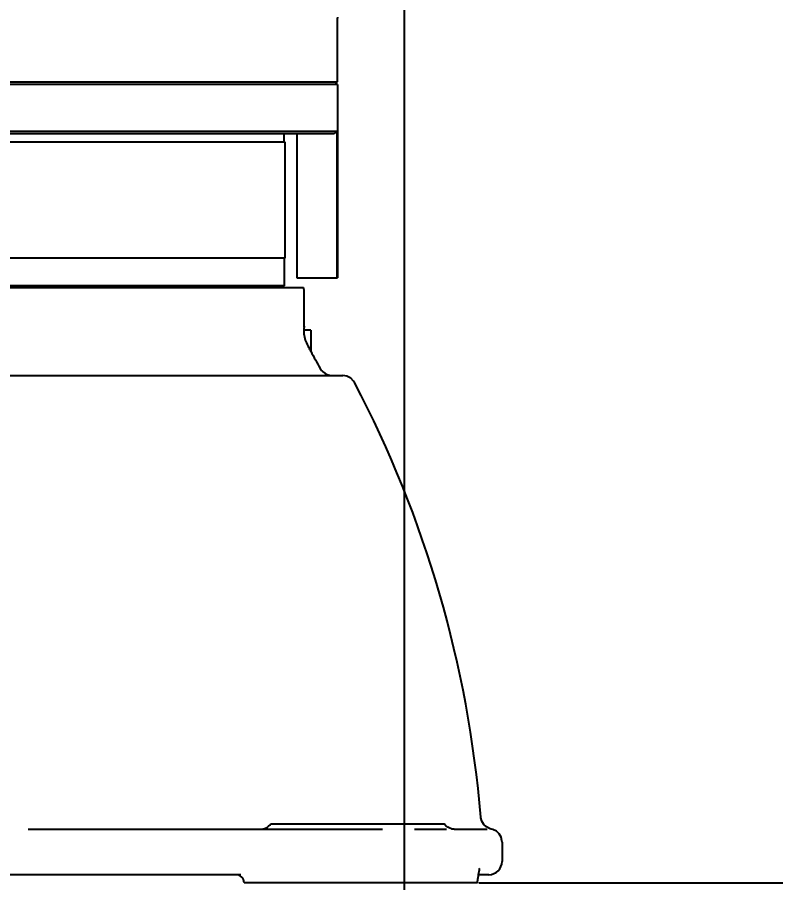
# Model space of a CAD drawing. Header units: millimetres. Extents: x 5828 to 7155, y 123 to 421.
# Drawn here: x 6897.37 to 6906.84, y 329.49 to 340.29 of the extents above; entities that cross this region are included whole.
import ezdxf

# ---------------------------------------------------------------- set-up
doc = ezdxf.new("R2010")
doc.units = ezdxf.units.MM
for name, color, linetype in [('外形图', 7, 'Continuous'), ('尺寸标注', 7, 'Continuous'), ('运动范围', 7, 'Continuous')]:
    doc.layers.add(name, color=color, linetype=linetype)
doc.styles.add('微软雅黑', font='msyh.ttc', dxfattribs={"height": 2})
doc.dimstyles.new('尺寸标注_1_30比例', dxfattribs={"dimtxt": 2.1, "dimasz": 1.7, "dimexe": 0.5, "dimexo": 0.4, "dimgap": 0.5, "dimtad": 1, "dimdec": 1, "dimlfac": 30, "dimdsep": 46, "dimtxsty": '微软雅黑', "dimcen": 0.09, "dimadec": 0, "dimazin": 0, "dimtp": 0.01, "dimtm": 0.01, "dimtfac": 1, "dimtdec": 1, "dimtofl": 0, "dimtmove": 0, "dimatfit": 3, "dimfxl": 1, "dimtolj": 1, "dimarcsym": 0})

# ---------------------------------------------------------------- blocks, each defined once
blk = doc.blocks.new('*D1097')
at = {"layer": 'Defpoints', "color": 0}
for p in [(6902.201, 346.155), (6822.201, 329.488), (6892.035, 329.488)]:
    blk.add_point(p, dxfattribs=at)
at = {"layer": '尺寸标注', "color": 0, "lineweight": -2}
for p, q in [((6901.801, 346.155), (6821.701, 346.155)), ((6822.201, 344.455), (6822.201, 331.188)), ((6891.635, 329.488), (6821.701, 329.488))]:
    blk.add_line(p, q, dxfattribs=at)
at = {"layer": '尺寸标注', "color": 0}
for points in [[(6822.484, 344.455), (6821.917, 344.455), (6822.201, 346.155)], [(6821.917, 331.188), (6822.484, 331.188), (6822.201, 329.488)]]:
    blk.add_solid(points, dxfattribs=at)
at = {"layer": '尺寸标注', "color": 0, "insert": (6820.615, 337.821), "char_height": 2, "attachment_point": 5, "rotation": 90, "style": '微软雅黑'}
blk.add_mtext('\\A1;\\A1;{\\H1.05x;500}', dxfattribs=at)
blk = doc.blocks.new('*D1099')
at = {"layer": 'Defpoints', "color": 0}
for p in [(6966.764, 346.155), (6896.535, 282.387), (6966.764, 277.109)]:
    blk.add_point(p, dxfattribs=at)
at = {"layer": '尺寸标注', "color": 0, "lineweight": -2}
for p, q in [((6966.764, 345.755), (6966.764, 276.609)), ((6896.535, 281.987), (6896.535, 276.609)), ((6898.235, 277.109), (6965.064, 277.109))]:
    blk.add_line(p, q, dxfattribs=at)
at = {"layer": '尺寸标注', "color": 0}
for points in [[(6898.235, 277.393), (6898.235, 276.826), (6896.535, 277.109)], [(6965.064, 276.826), (6965.064, 277.393), (6966.764, 277.109)]]:
    blk.add_solid(points, dxfattribs=at)
at = {"layer": '尺寸标注', "color": 0, "insert": (6931.649, 278.7), "char_height": 2, "attachment_point": 5, "style": '微软雅黑'}
blk.add_mtext('\\A1;\\A1;{\\H1.05x;2107}', dxfattribs=at)
blk = doc.blocks.new('*D1101')
at = {"layer": 'Defpoints', "color": 0}
for p in [(6902.201, 410.718), (6987.085, 410.718), (6902.734, 329.488)]:
    blk.add_point(p, dxfattribs=at)
at = {"layer": '尺寸标注', "color": 0, "lineweight": -2}
for p, q in [((6902.601, 410.718), (6987.585, 410.718)), ((6987.085, 331.188), (6987.085, 409.018)), ((6903.134, 329.488), (6987.585, 329.488))]:
    blk.add_line(p, q, dxfattribs=at)
at = {"layer": '尺寸标注', "color": 0}
for points in [[(6987.368, 409.018), (6986.801, 409.018), (6987.085, 410.718)], [(6986.801, 331.188), (6987.368, 331.188), (6987.085, 329.488)]]:
    blk.add_solid(points, dxfattribs=at)
at = {"layer": '尺寸标注', "color": 0, "insert": (6985.499, 370.103), "char_height": 2, "attachment_point": 5, "rotation": 90, "style": '微软雅黑'}
blk.add_mtext('\\A1;\\A1;{\\H1.05x;2437}', dxfattribs=at)
blk = doc.blocks.new('*D1104')
at = {"layer": 'Defpoints', "color": 0}
for p in [(6902.201, 346.155), (6896.535, 316.587), (6902.201, 312.507)]:
    blk.add_point(p, dxfattribs=at)
at = {"layer": '尺寸标注', "color": 0, "lineweight": -2}
for p, q in [((6902.201, 345.755), (6902.201, 312.007)), ((6896.535, 316.187), (6896.535, 312.007)), ((6898.235, 312.507), (6900.501, 312.507))]:
    blk.add_line(p, q, dxfattribs=at)
at = {"layer": '尺寸标注', "color": 0}
for points in [[(6898.235, 312.79), (6898.235, 312.224), (6896.535, 312.507)], [(6900.501, 312.224), (6900.501, 312.79), (6902.201, 312.507)]]:
    blk.add_solid(points, dxfattribs=at)
at = {"layer": '尺寸标注', "color": 0, "insert": (6899.368, 314.098), "char_height": 2, "attachment_point": 5, "style": '微软雅黑'}
blk.add_mtext('\\A1;\\A1;{\\H1.05x;170}', dxfattribs=at)

msp = doc.modelspace()

# ---------------------------------------------------------------- linework, layer by layer
at = {"layer": '外形图', "linetype": 'Continuous'}
for p, q in [((6901.3674, 340.2946), (6901.3679, 340.2856)), ((6901.3679, 339.488), (6901.3679, 340.2856)), ((6891.1349, 339.488), (6901.3679, 339.488)), ((6901.3679, 339.4547), (6891.7012, 339.4547)), ((6901.3679, 339.4547), (6901.3345, 339.488)), ((6901.3679, 339.4547), (6901.3679, 337.0414)), ((6891.7012, 338.8747), (6901.3612, 338.8747)), ((6901.3279, 338.8414), (6891.7346, 338.8414)), ((6900.7012, 338.7414), (6900.7012, 338.8414)), ((6900.8619, 338.8414), (6900.8619, 337.0414)), ((6901.3612, 338.8747), (6901.3279, 338.8414)), ((6901.3612, 338.8747), (6901.3612, 337.0414)), ((6892.3595, 338.7414), (6900.7095, 338.7414)), ((6900.7095, 338.7414), (6900.7095, 337.288)), ((6900.7095, 337.288), (6892.3595, 337.288)), ((6900.7012, 337.288), (6900.7012, 336.9414)), ((6900.8619, 337.0414), (6901.3679, 337.0414)), ((6892.1708, 336.9214), (6900.9455, 336.9214)), ((6900.7012, 336.9414), (6892.3679, 336.9414)), ((6900.6896, 336.9214), (6900.7012, 336.9414)), ((6900.9512, 336.888), (6900.9455, 336.9214)), ((6900.9512, 336.438), (6900.9512, 336.888)), ((6900.951, 336.4357), (6900.9507, 336.4311)), ((6900.9507, 336.4311), (6900.951, 336.4357)), ((6900.9512, 336.438), (6900.951, 336.4357)), ((6900.9483, 336.3882), (6900.948, 336.3823)), ((6901.0345, 336.388), (6900.9483, 336.388)), ((6901.0345, 336.388), (6901.0345, 336.1242)), ((6901.0219, 336.148), (6901.0183, 336.1547)), ((6890.4339, 335.8214), (6901.4344, 335.8214)), ((6897.5025, 330.1547), (6901.3468, 330.1547)), ((6900.5345, 330.2214), (6902.7012, 330.2214)), ((6901.3468, 330.1547), (6901.9295, 330.1547)), ((6902.3318, 330.1547), (6902.7291, 330.1547)), ((6902.7922, 330.1597), (6902.7699, 330.1673)), ((6902.7927, 330.1596), (6902.7922, 330.1597)), ((6902.8276, 330.1547), (6903.2396, 330.1547)), ((6903.2899, 330.1585), (6903.275, 330.1625)), ((6903.424, 329.9947), (6903.4231, 330.0122)), ((6903.424, 329.9943), (6903.424, 329.7547)), ((6900.1628, 329.588), (6892.9063, 329.588)), ((6903.1184, 329.488), (6903.1192, 329.5001)), ((6903.1192, 329.5004), (6903.1231, 329.5319)), ((6903.1208, 329.5132), (6903.1232, 329.5325)), ((6903.1231, 329.5319), (6903.1257, 329.5522)), ((6903.1256, 329.5513), (6903.1283, 329.5719)), ((6903.2573, 329.588), (6903.1306, 329.588)), ((6903.1184, 329.488), (6900.2012, 329.488))]:
    msp.add_line(p, q, dxfattribs=at)
for points in [[(6901.5818, 335.7322), (6901.5701, 335.7512), (6901.5338, 335.7884), (6901.487, 335.8127), (6901.4342, 335.8214)], [(6903.275, 330.1625), (6903.2303, 330.1836), (6903.1946, 330.2163), (6903.1709, 330.2562), (6903.1588, 330.2977), (6903.1577, 330.3077)], [(6902.7699, 330.1673), (6902.7458, 330.1799), (6902.722, 330.1982), (6902.7012, 330.2214)], [(6902.8276, 330.1547), (6902.8234, 330.1548), (6902.8137, 330.1556), (6902.7982, 330.1582), (6902.7927, 330.1596)], [(6903.4231, 330.0122), (6903.4115, 330.058), (6903.3875, 330.0988), (6903.3529, 330.1312), (6903.3104, 330.1527), (6903.2906, 330.1581)], [(6903.1282, 329.5709), (6903.1311, 329.5914), (6903.1341, 329.6108), (6903.1373, 329.6297), (6903.1407, 329.6475), (6903.1442, 329.6632), (6903.1456, 329.6687)]]:
    msp.add_lwpolyline(points, dxfattribs=at)
for centre, radius, start, end in [((6905.3933, 336.1531), 4.4513, 176.41956, 176.97251), ((6901.2534, 336.3663), 0.3058, 177.00596, 206.89225), ((6906.6049, 339.0755), 6.3041, 206.85273, 207.60169), ((6906.8076, 339.1816), 6.5328, 207.66902, 207.90722), ((6907.3291, 339.4625), 7.1252, 207.9413, 209.8981), ((6901.3058, 335.9994), 0.1773, 209.93679, 220.36149), ((6901.3049, 335.9985), 0.176, 220.32648, 224.13987), ((6901.3022, 335.988), 0.1667, 224.427, 270), ((6889.0382, 329.1469), 14.1671, 4.69997, 27.69921), ((6900.4012, 330.3214), 0.1667, 270, 323.1301), ((6903.2573, 329.7547), 0.1667, 270, 0), ((6900.1012, 329.488), 0.1, 0, 90)]:
    msp.add_arc(centre, radius, start, end, dxfattribs=at)
for points, knots in [([(6901.1831, 335.8714), (6901.1826, 335.8716), (6901.1814, 335.8736), (6901.1797, 335.8748), (6901.1786, 335.8759)], [0, 0, 0, 0, 0.2524201, 1, 1, 1, 1]), ([(6901.1786, 335.8759), (6901.1797, 335.8748), (6901.1799, 335.8741), (6901.1837, 335.8712), (6901.1831, 335.8714)], [0, 0, 0, 0, 0.7475857, 1, 1, 1, 1])]:
    msp.add_open_spline(points, degree=3, knots=knots, dxfattribs=at)
at = {"layer": '运动范围'}
msp.add_arc((6902.2012, 346.1547), 64.5631, 295, 170, dxfattribs=at)

# ---------------------------------------------------------------- dimensions: what is measured, and where the dimension line sits
at = {"layer": '尺寸标注'}
for base, p1, p2, text, picture, middle in [((6987.0845, 410.7178), (6902.7335, 329.488), (6902.2012, 410.7178), '\\A1;{\\H1.05x;2437}', '*D1101', (6985.4993, 370.1029)), ((6822.2005, 329.488), (6902.2012, 346.1547), (6892.035, 329.488), '\\A1;{\\H1.05x;500}', '*D1097', (6820.6146, 337.8214))]:
    dim = msp.add_linear_dim(base=base, p1=p1, p2=p2, angle=90, text=text, dimstyle='尺寸标注_1_30比例', override={"dimtxsty": '微软雅黑'}, dxfattribs=at)
    dim.commit()
    dim.dimension.update_dxf_attribs({"geometry": picture, "text_midpoint": middle})
for base, p1, p2, text, picture, middle in [((6966.7643, 277.1094), (6896.5345, 282.3866), (6966.7643, 346.1547), '\\A1;{\\H1.05x;2107}', '*D1099', (6931.6494, 278.7)), ((6902.2012, 312.5072), (6896.5345, 316.5865), (6902.2012, 346.1547), '\\A1;{\\H1.05x;170}', '*D1104', (6899.3679, 314.0978))]:
    dim = msp.add_linear_dim(base=base, p1=p1, p2=p2, text=text, dimstyle='尺寸标注_1_30比例', override={"dimtxsty": '微软雅黑'}, dxfattribs=at)
    dim.commit()
    dim.dimension.update_dxf_attribs({"geometry": picture, "text_midpoint": middle})

doc.saveas('drawing.dxf')
